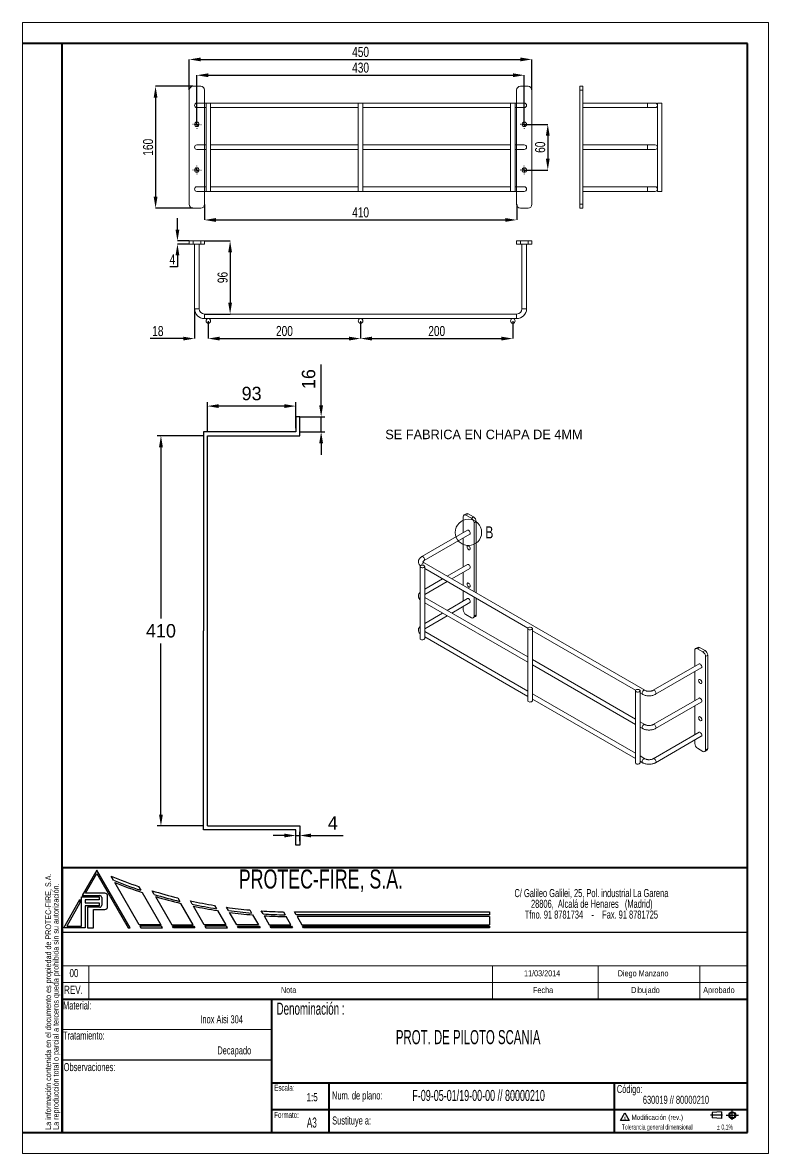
# Model space of a CAD drawing. Header units: millimetres. Extents: x 224 to 971, y -276 to 297.
# Drawn here: x 224.1 to 420, y 0 to 297 of the extents above; entities that cross this region are included whole.
import ezdxf

# ---------------------------------------------------------------- set-up
doc = ezdxf.new("R2010")
doc.units = ezdxf.units.MM
doc.header["$PDSIZE"] = -1
doc.linetypes.add('CENTERX2', pattern=[20.32, 12.7, -2.54, 2.54, -2.54])
doc.layers.add('FORMATO', color=7, linetype='Continuous')
doc.styles.add('SLDTEXTSTYLE0', font='TXT', dxfattribs={"width": 0.75})
doc.styles.add('SLDTEXTSTYLE1', font='TXT', dxfattribs={"width": 0.605})
doc.styles.add('SLDTEXTSTYLE2', font='TXT', dxfattribs={"width": 0.7})
doc.dimstyles.new('ISO-25', dxfattribs={"dimtxt": 2.5, "dimasz": 2.5, "dimexe": 1.25, "dimexo": 0.625, "dimtad": 1, "dimtxsty": 'Standard', "dimcen": 2.5, "dimadec": 0, "dimazin": 0, "dimtfac": 1, "dimtmove": 0, "dimatfit": 3, "dimfxl": 0, "dimarcsym": 0})
doc.dimstyles.new('SLDDIMSTYLE0', dxfattribs={"dimtxt": 2.645833, "dimasz": 3, "dimexe": 0, "dimexo": 0.0625, "dimgap": 0.661458, "dimtad": 1, "dimtoh": 1, "dimdec": 1, "dimlfac": 5, "dimrnd": 1e-09, "dimzin": 12, "dimdsep": 46, "dimtxsty": 'SLDTEXTSTYLE0', "dimsah": 1, "dimcen": 0.09, "dimadec": 0, "dimazin": 0, "dimtfac": 1, "dimtdec": 1, "dimtofl": 0, "dimtmove": 0, "dimatfit": 3, "dimfxl": 0, "dimfrac": 2, "dimtolj": 1, "dimtzin": 12, "dimarcsym": 0})
doc.dimstyles.new('SLDDIMSTYLE1', dxfattribs={"dimtxt": 2.645833, "dimasz": 3, "dimexe": 0, "dimexo": 0.0625, "dimgap": 0.661458, "dimtad": 1, "dimtoh": 1, "dimdec": 1, "dimlfac": 5, "dimrnd": 1e-09, "dimzin": 12, "dimdsep": 46, "dimtxsty": 'SLDTEXTSTYLE0', "dimsah": 1, "dimcen": 0.09, "dimadec": 0, "dimazin": 0, "dimtfac": 1, "dimtdec": 1, "dimtofl": 0, "dimtmove": 0, "dimatfit": 3, "dimfxl": 0, "dimfrac": 2, "dimtolj": 1, "dimtzin": 12, "dimarcsym": 0})

# ---------------------------------------------------------------- blocks, each defined once
blk = doc.blocks.new('SW_NOTE_0')
at = {"layer": 'FORMATO', "color": 0}
for p, q in [((-0.82, 0.1), (0.34, 2.1)), ((1.49, 0.1), (-0.82, 0.1)), ((0.34, 2.1), (1.49, 0.1))]:
    blk.add_line(p, q, dxfattribs=at)
at = {"layer": 'FORMATO', "color": 0, "insert": (0, 1.36), "char_height": 1.06, "attachment_point": 1, "style": 'SLDTEXTSTYLE0'}
blk.add_mtext('x', dxfattribs=at)
blk = doc.blocks.new('SW_NOTE_1')
at = {"color": 0, "linetype": 'Continuous', "lineweight": 0, "char_height": 1.5, "attachment_point": 1, "rotation": 90, "style": 'SLDTEXTSTYLE0'}
for s, insert in [('La información contenida en el documento es propiedad de PROTEC-FIRE, S.A.', (-1.93, 0)), ('La reproducción total o parcial a terceros queda prohibida sin su autorización.', (0.07, 0))]:
    blk.add_mtext(s, dxfattribs=dict(at, insert=insert))
blk = doc.blocks.new('SW_NOTE_2')
at = {"layer": 'FORMATO', "color": 0, "char_height": 2.1167, "attachment_point": 1, "style": 'SLDTEXTSTYLE1'}
for s, insert in [('C/ Galileo Galilei, 25, Pol. industrial La Garena', (0, 2.73)), ('        28806,  Alcalá de Henares   (Madrid)', (0, -0.09)), ('     Tfno. 91 8781734    -    Fax. 91 8781725', (0, -2.92))]:
    blk.add_mtext(s, dxfattribs=dict(at, insert=insert))
blk = doc.blocks.new('SW_NOTE_3')
at = {"layer": 'FORMATO', "color": 0, "attachment_point": 1, "style": 'SLDTEXTSTYLE1'}
for s, insert, char_height in [('Tolerancia general dimensional ', (0, 1.71), 1.3229), ('%%p', (24.99, 1.71), 1.323), ('0,1%', (26.17, 1.71), 1.323)]:
    blk.add_mtext(s, dxfattribs=dict(at, insert=insert, char_height=char_height))
blk = doc.blocks.new('SW_TABLEANNOTATION_0')
at = {"color": 0, "linetype": 'Continuous', "lineweight": 0}
for p, q in [((0, 0), (0, -8.8)), ((180.05, 0), (0, 0)), ((7.05, 0), (7.05, -4.4)), ((113.09, 0), (113.09, -4.4)), ((140.87, 0), (140.87, -4.4)), ((167.56, 0), (167.56, -4.4)), ((180.05, -8.8), (180.05, 0)), ((0, -4.4), (180.05, -4.4)), ((7.05, -4.4), (7.05, -8.8)), ((113.09, -4.4), (113.09, -8.8)), ((140.87, -4.4), (140.87, -8.8)), ((167.56, -4.4), (167.56, -8.8)), ((0, -8.8), (180.05, -8.8))]:
    blk.add_line(p, q, dxfattribs=at)
at = {"color": 0, "linetype": 'Continuous', "lineweight": 0, "attachment_point": 1, "style": 'SLDTEXTSTYLE0'}
for s, insert, char_height in [('00', (1.96, -0.88), 2.117), ('11/03/2014', (121.36, -1.21), 1.587), ('Diego Manzano', (145.98, -1.21), 1.5875), ('REV.', (0.53, -5.28), 2.117), ('Nota', (57.51, -5.61), 1.587), ('Fecha', (123.72, -5.61), 1.587), ('Dibujado', (149.5, -5.61), 1.587), ('Aprobado', (168.43, -5.61), 1.587)]:
    blk.add_mtext(s, dxfattribs=dict(at, insert=insert, char_height=char_height))
blk = doc.blocks.new('*D6')
at = {"layer": 'Defpoints', "color": 0}
for p in [(357.88, 287.33), (267.88, 279.27), (357.88, 279.27)]:
    blk.add_point(p, dxfattribs=at)
at = {"layer": 'FORMATO', "color": 0, "lineweight": -2}
for p, q in [((267.88, 279.34), (267.88, 287.33)), ((270.88, 287.33), (354.88, 287.33)), ((357.88, 279.34), (357.88, 287.33))]:
    blk.add_line(p, q, dxfattribs=at)
at = {"layer": 'FORMATO', "color": 0}
for points in [[(270.88, 287.83), (270.88, 286.83), (267.88, 287.33)], [(354.88, 287.83), (354.88, 286.83), (357.88, 287.33)]]:
    blk.add_solid(points, dxfattribs=at)
at = {"layer": 'FORMATO', "color": 0, "insert": (312.88, 290.63), "char_height": 2.646, "attachment_point": 2, "style": 'SLDTEXTSTYLE0'}
blk.add_mtext('\\A1;450', dxfattribs=at)
blk = doc.blocks.new('*D8')
at = {"layer": 'Defpoints', "color": 0}
for p in [(268.88, 280.27), (259.03, 248.27), (268.88, 248.27)]:
    blk.add_point(p, dxfattribs=at)
at = {"layer": 'FORMATO', "color": 0, "lineweight": -2}
for p, q in [((268.81, 280.27), (259.03, 280.27)), ((259.03, 277.27), (259.03, 251.27)), ((268.81, 248.27), (259.03, 248.27))]:
    blk.add_line(p, q, dxfattribs=at)
at = {"layer": 'FORMATO', "color": 0}
for points in [[(258.53, 277.27), (259.53, 277.27), (259.03, 280.27)], [(258.53, 251.27), (259.53, 251.27), (259.03, 248.27)]]:
    blk.add_solid(points, dxfattribs=at)
at = {"layer": 'FORMATO', "color": 0, "insert": (255.72, 264.27), "char_height": 2.646, "attachment_point": 2, "rotation": 90, "style": 'SLDTEXTSTYLE0'}
blk.add_mtext('\\A1;160', dxfattribs=at)
blk = doc.blocks.new('*D9')
at = {"layer": 'Defpoints', "color": 0}
for p in [(271.88, 249.27), (353.88, 249.27), (353.88, 245.17)]:
    blk.add_point(p, dxfattribs=at)
at = {"layer": 'FORMATO', "color": 0, "lineweight": -2}
for p, q in [((271.88, 249.21), (271.88, 245.17)), ((353.88, 249.21), (353.88, 245.17)), ((274.88, 245.17), (350.88, 245.17))]:
    blk.add_line(p, q, dxfattribs=at)
at = {"layer": 'FORMATO', "color": 0}
for points in [[(274.88, 245.67), (274.88, 244.67), (271.88, 245.17)], [(350.88, 245.67), (350.88, 244.67), (353.88, 245.17)]]:
    blk.add_solid(points, dxfattribs=at)
at = {"layer": 'FORMATO', "color": 0, "insert": (312.88, 248.48), "char_height": 2.646, "attachment_point": 2, "style": 'SLDTEXTSTYLE0'}
blk.add_mtext('\\A1;410', dxfattribs=at)
blk = doc.blocks.new('SW_CENTERMARKSYMBOL_0')
at = {"layer": 'FORMATO', "color": 0}
for p, q in [((-1, 0), (-1.1, 0)), ((0, 0), (-0.5, 0)), ((0, 1), (0, 1.1)), ((0, 0), (0, 0.5)), ((0, 0), (0, -0.5)), ((0, 0), (0.5, 0)), ((1, 0), (1.1, 0)), ((0, -1), (0, -1.1))]:
    blk.add_line(p, q, dxfattribs=at)
blk = doc.blocks.new('SW_CENTERMARKSYMBOL_1')
at = {"layer": 'FORMATO', "color": 0}
for p, q in [((-1, 0), (-1.1, 0)), ((0, 0), (-0.5, 0)), ((0, 1), (0, 1.1)), ((0, 0), (0, 0.5)), ((0, 0), (0, -0.5)), ((0, 0), (0.5, 0)), ((1, 0), (1.1, 0)), ((0, -1), (0, -1.1))]:
    blk.add_line(p, q, dxfattribs=at)
blk = doc.blocks.new('SW_CENTERMARKSYMBOL_2')
at = {"layer": 'FORMATO', "color": 0}
for p, q in [((-1, 0), (-1.1, 0)), ((0, 0), (-0.5, 0)), ((0, 1), (0, 1.1)), ((0, 0), (0, 0.5)), ((0, 0), (0, -0.5)), ((0, 0), (0.5, 0)), ((1, 0), (1.1, 0)), ((0, -1), (0, -1.1))]:
    blk.add_line(p, q, dxfattribs=at)
blk = doc.blocks.new('SW_CENTERMARKSYMBOL_3')
at = {"layer": 'FORMATO', "color": 0}
for p, q in [((-1, 0), (-1.1, 0)), ((0, 0), (-0.5, 0)), ((0, 1), (0, 1.1)), ((0, 0), (0, 0.5)), ((0, 0), (0, -0.5)), ((0, 0), (0.5, 0)), ((1, 0), (1.1, 0)), ((0, -1), (0, -1.1))]:
    blk.add_line(p, q, dxfattribs=at)
blk = doc.blocks.new('*D14')
at = {"layer": 'Defpoints', "color": 0}
for p in [(271.88, 239.65), (271.88, 220.45), (278.61, 220.45)]:
    blk.add_point(p, dxfattribs=at)
at = {"layer": 'FORMATO', "color": 0, "lineweight": -2}
for p, q in [((271.94, 239.65), (278.61, 239.65)), ((278.61, 236.65), (278.61, 223.45)), ((271.94, 220.45), (278.61, 220.45))]:
    blk.add_line(p, q, dxfattribs=at)
at = {"layer": 'FORMATO', "color": 0}
for points in [[(278.11, 236.65), (279.11, 236.65), (278.61, 239.65)], [(278.11, 223.45), (279.11, 223.45), (278.61, 220.45)]]:
    blk.add_solid(points, dxfattribs=at)
at = {"layer": 'FORMATO', "color": 0, "insert": (275.31, 230.05), "char_height": 2.646, "attachment_point": 2, "rotation": 90, "style": 'SLDTEXTSTYLE0'}
blk.add_mtext('\\A1;96', dxfattribs=at)
blk = doc.blocks.new('*D15')
at = {"layer": 'Defpoints', "color": 0}
for p in [(272.88, 218.65), (312.88, 218.65), (312.88, 214.01)]:
    blk.add_point(p, dxfattribs=at)
at = {"layer": 'FORMATO', "color": 0, "lineweight": -2}
for p, q in [((272.88, 218.59), (272.88, 214.01)), ((312.88, 218.59), (312.88, 214.01)), ((275.88, 214.01), (309.88, 214.01))]:
    blk.add_line(p, q, dxfattribs=at)
at = {"layer": 'FORMATO', "color": 0}
for points in [[(275.88, 214.51), (275.88, 213.51), (272.88, 214.01)], [(309.88, 214.51), (309.88, 213.51), (312.88, 214.01)]]:
    blk.add_solid(points, dxfattribs=at)
at = {"layer": 'FORMATO', "color": 0, "insert": (292.88, 217.32), "char_height": 2.646, "attachment_point": 2, "style": 'SLDTEXTSTYLE0'}
blk.add_mtext('\\A1;200', dxfattribs=at)
blk = doc.blocks.new('*D16')
at = {"layer": 'Defpoints', "color": 0}
for p in [(312.88, 218.65), (352.88, 218.65), (352.88, 214.01)]:
    blk.add_point(p, dxfattribs=at)
at = {"layer": 'FORMATO', "color": 0, "lineweight": -2}
for p, q in [((312.88, 218.59), (312.88, 214.01)), ((352.88, 218.59), (352.88, 214.01)), ((315.88, 214.01), (349.88, 214.01))]:
    blk.add_line(p, q, dxfattribs=at)
at = {"layer": 'FORMATO', "color": 0}
for points in [[(315.88, 214.51), (315.88, 213.51), (312.88, 214.01)], [(349.88, 214.51), (349.88, 213.51), (352.88, 214.01)]]:
    blk.add_solid(points, dxfattribs=at)
at = {"layer": 'FORMATO', "color": 0, "insert": (332.88, 217.32), "char_height": 2.646, "attachment_point": 2, "style": 'SLDTEXTSTYLE0'}
blk.add_mtext('\\A1;200', dxfattribs=at)
blk = doc.blocks.new('*D17')
at = {"layer": 'Defpoints', "color": 0}
for p in [(269.28, 221.85), (272.88, 218.65), (269.28, 214.01)]:
    blk.add_point(p, dxfattribs=at)
at = {"layer": 'FORMATO', "color": 0, "lineweight": -2}
for p, q in [((269.28, 221.79), (269.28, 214.01)), ((272.88, 218.59), (272.88, 214.01)), ((266.28, 214.01), (257.64, 214.01)), ((275.88, 214.01), (278.88, 214.01))]:
    blk.add_line(p, q, dxfattribs=at)
at = {"layer": 'FORMATO', "color": 0}
for points in [[(266.28, 214.51), (266.28, 213.51), (269.28, 214.01)], [(275.88, 214.51), (275.88, 213.51), (272.88, 214.01)]]:
    blk.add_solid(points, dxfattribs=at)
at = {"layer": 'FORMATO', "color": 0, "insert": (259.63, 217.32), "char_height": 2.646, "attachment_point": 2, "style": 'SLDTEXTSTYLE0'}
blk.add_mtext('\\A1;18', dxfattribs=at)
blk = doc.blocks.new('*D18')
at = {"layer": 'Defpoints', "color": 0}
for p in [(264.77, 238.85), (267.88, 239.65), (267.88, 238.85)]:
    blk.add_point(p, dxfattribs=at)
at = {"layer": 'FORMATO', "color": 0, "lineweight": -2}
for p, q in [((264.77, 242.65), (264.77, 245.65)), ((267.81, 239.65), (264.77, 239.65)), ((267.81, 238.85), (264.77, 238.85)), ((264.77, 235.85), (264.77, 232.85)), ((264.77, 232.85), (262.78, 232.85))]:
    blk.add_line(p, q, dxfattribs=at)
at = {"layer": 'FORMATO', "color": 0}
for points in [[(264.27, 242.65), (265.27, 242.65), (264.77, 239.65)], [(264.27, 235.85), (265.27, 235.85), (264.77, 238.85)]]:
    blk.add_solid(points, dxfattribs=at)
at = {"layer": 'FORMATO', "color": 0, "insert": (263.45, 236.15), "char_height": 2.646, "attachment_point": 2, "style": 'SLDTEXTSTYLE0'}
blk.add_mtext('\\A1;4', dxfattribs=at)
blk = doc.blocks.new('*D33')
at = {"layer": 'Defpoints', "color": 0}
for p in [(355.88, 270.27), (355.88, 258.27), (362.05, 258.27)]:
    blk.add_point(p, dxfattribs=at)
at = {"layer": 'FORMATO', "color": 0, "lineweight": -2}
for p, q in [((355.94, 270.27), (362.05, 270.27)), ((362.05, 267.27), (362.05, 261.27)), ((355.94, 258.27), (362.05, 258.27))]:
    blk.add_line(p, q, dxfattribs=at)
at = {"layer": 'FORMATO', "color": 0}
for points in [[(361.55, 267.27), (362.55, 267.27), (362.05, 270.27)], [(361.55, 261.27), (362.55, 261.27), (362.05, 258.27)]]:
    blk.add_solid(points, dxfattribs=at)
at = {"layer": 'FORMATO', "color": 0, "insert": (360.06, 264.27), "char_height": 2.646, "attachment_point": 5, "rotation": 90, "style": 'SLDTEXTSTYLE0'}
blk.add_mtext('\\A1;60', dxfattribs=at)
blk = doc.blocks.new('*D34')
at = {"color": 0, "lineweight": -2}
for p, q in [((302.52, 196.49), (302.52, 207.24)), ((296.88, 193.49), (303.52, 193.49)), ((302.52, 189.49), (302.52, 193.49)), ((296.88, 189.49), (303.52, 189.49)), ((302.52, 186.49), (302.52, 183.49))]:
    blk.add_line(p, q, dxfattribs=at)
at = {"color": 0}
for points in [[(302.02, 196.49), (303.02, 196.49), (302.52, 193.49)], [(302.02, 186.49), (303.02, 186.49), (302.52, 189.49)]]:
    blk.add_solid(points, dxfattribs=at)
at = {"layer": 'Defpoints', "color": 0}
for p in [(295.88, 193.49), (302.52, 193.49), (295.88, 189.49)]:
    blk.add_point(p, dxfattribs=at)
at = {"color": 0, "insert": (299.24, 203.37), "char_height": 3.528, "attachment_point": 5, "rotation": 90}
blk.add_mtext('16', dxfattribs=at)
blk = doc.blocks.new('*D35')
at = {"color": 0, "lineweight": -2}
for p, q in [((272.63, 189.49), (272.63, 197.28)), ((292.88, 196.28), (275.63, 196.28)), ((295.88, 190.49), (295.88, 197.28))]:
    blk.add_line(p, q, dxfattribs=at)
at = {"color": 0}
for points in [[(275.63, 196.78), (275.63, 195.78), (272.63, 196.28)], [(292.88, 196.78), (292.88, 195.78), (295.88, 196.28)]]:
    blk.add_solid(points, dxfattribs=at)
at = {"layer": 'Defpoints', "color": 0}
for p in [(272.63, 196.28), (272.63, 188.49), (295.88, 189.49)]:
    blk.add_point(p, dxfattribs=at)
at = {"color": 0, "insert": (284.26, 199.56), "char_height": 3.528, "attachment_point": 5}
blk.add_mtext('93', dxfattribs=at)
blk = doc.blocks.new('*D36')
at = {"color": 0, "lineweight": -2}
for p, q in [((271.63, 188.49), (259.44, 188.49)), ((260.44, 185.49), (260.44, 140.53)), ((260.44, 88.99), (260.44, 133.96)), ((271.63, 85.99), (259.44, 85.99))]:
    blk.add_line(p, q, dxfattribs=at)
at = {"color": 0}
for points in [[(259.94, 185.49), (260.94, 185.49), (260.44, 188.49)], [(259.94, 88.99), (260.94, 88.99), (260.44, 85.99)]]:
    blk.add_solid(points, dxfattribs=at)
at = {"layer": 'Defpoints', "color": 0}
for p in [(272.63, 188.49), (260.44, 85.99), (272.63, 85.99)]:
    blk.add_point(p, dxfattribs=at)
at = {"color": 0, "insert": (260.44, 137.24), "char_height": 3.528, "attachment_point": 5}
blk.add_mtext('410', dxfattribs=at)
blk = doc.blocks.new('*D37')
at = {"color": 0, "lineweight": -2}
for p, q in [((292.88, 83.49), (289.88, 83.49)), ((295.88, 81.99), (295.88, 84.49)), ((295.88, 83.49), (296.88, 83.49)), ((296.88, 81.99), (296.88, 84.49)), ((299.88, 83.49), (308.28, 83.49))]:
    blk.add_line(p, q, dxfattribs=at)
at = {"color": 0}
for points in [[(292.88, 83.99), (292.88, 82.99), (295.88, 83.49)], [(299.88, 83.99), (299.88, 82.99), (296.88, 83.49)]]:
    blk.add_solid(points, dxfattribs=at)
at = {"layer": 'Defpoints', "color": 0}
for p in [(296.88, 83.49), (295.88, 80.99), (296.88, 80.99)]:
    blk.add_point(p, dxfattribs=at)
at = {"color": 0, "insert": (305.58, 86.78), "char_height": 3.53, "attachment_point": 5}
blk.add_mtext('4', dxfattribs=at)
blk = doc.blocks.new('*D39')
at = {"layer": 'Defpoints', "color": 0}
for p in [(355.88, 283.18), (269.88, 270.27), (355.88, 270.27)]:
    blk.add_point(p, dxfattribs=at)
at = {"layer": 'FORMATO', "color": 0, "lineweight": -2}
for p, q in [((269.88, 270.34), (269.88, 283.18)), ((272.88, 283.18), (352.88, 283.18)), ((355.88, 270.34), (355.88, 283.18))]:
    blk.add_line(p, q, dxfattribs=at)
at = {"layer": 'FORMATO', "color": 0}
for points in [[(272.88, 283.68), (272.88, 282.68), (269.88, 283.18)], [(352.88, 283.68), (352.88, 282.68), (355.88, 283.18)]]:
    blk.add_solid(points, dxfattribs=at)
at = {"layer": 'FORMATO', "color": 0, "insert": (312.88, 285.16), "char_height": 2.646, "attachment_point": 5, "style": 'SLDTEXTSTYLE0'}
blk.add_mtext('\\A1;430', dxfattribs=at)

msp = doc.modelspace()

# ---------------------------------------------------------------- linework, layer by layer
at = {"color": 7, "linetype": 'Continuous', "lineweight": 0}
for p, q in [((224.103, 297), (420, 297)), ((224.103, 297), (224.103, 0)), ((420, 297), (420, 0)), ((224.103, 0), (420, 0))]:
    msp.add_line(p, q, dxfattribs=at)
at = {"color": 7, "linetype": 'Continuous', "lineweight": 15}
for p, q in [((267.877, 279.273), (267.877, 249.273)), ((270.877, 280.273), (268.877, 280.273)), ((271.877, 275.873), (271.877, 279.273)), ((353.877, 279.273), (353.877, 275.873)), ((356.877, 280.273), (354.877, 280.273)), ((357.877, 249.273), (357.877, 279.273)), ((370.452, 280.273), (371.252, 280.273)), ((370.452, 279.273), (370.452, 280.273)), ((371.252, 279.273), (370.452, 279.273)), ((370.452, 279.273), (370.452, 249.273)), ((371.252, 280.273), (371.252, 279.273)), ((371.252, 279.273), (371.252, 249.273)), ((271.877, 275.873), (269.877, 275.873)), ((269.877, 274.673), (271.877, 274.673)), ((272.277, 275.873), (271.877, 275.873)), ((271.877, 274.673), (272.277, 274.673)), ((271.877, 264.873), (271.877, 274.673)), ((272.277, 275.873), (272.277, 252.673)), ((272.277, 275.873), (273.477, 275.873)), ((273.477, 252.673), (273.477, 275.873)), ((312.277, 275.873), (273.477, 275.873)), ((273.477, 274.673), (312.277, 274.673)), ((312.277, 275.873), (312.277, 252.673)), ((312.277, 275.873), (313.477, 275.873)), ((313.477, 252.673), (313.477, 275.873)), ((352.277, 275.873), (313.477, 275.873)), ((313.477, 274.673), (352.277, 274.673)), ((352.277, 275.873), (352.277, 252.673)), ((352.277, 275.873), (353.477, 275.873)), ((353.477, 252.673), (353.477, 275.873)), ((353.877, 275.873), (353.477, 275.873)), ((353.477, 274.673), (353.877, 274.673)), ((355.877, 275.873), (353.877, 275.873)), ((353.877, 274.673), (355.877, 274.673)), ((353.877, 274.673), (353.877, 264.873)), ((388.252, 275.873), (371.252, 275.873)), ((371.252, 274.673), (388.252, 274.673)), ((390.252, 275.873), (388.252, 275.873)), ((388.252, 274.673), (390.252, 274.673)), ((390.852, 275.873), (390.852, 252.673)), ((390.852, 275.873), (392.052, 275.873)), ((392.052, 252.673), (392.052, 275.873)), ((271.877, 264.873), (269.877, 264.873)), ((272.277, 264.873), (271.877, 264.873)), ((312.277, 264.873), (273.477, 264.873)), ((352.277, 264.873), (313.477, 264.873)), ((353.877, 264.873), (353.477, 264.873)), ((355.877, 264.873), (353.877, 264.873)), ((388.252, 264.873), (371.252, 264.873)), ((390.252, 264.873), (388.252, 264.873)), ((269.877, 263.673), (271.877, 263.673)), ((271.877, 263.673), (272.277, 263.673)), ((271.877, 253.873), (271.877, 263.673)), ((273.477, 263.673), (312.277, 263.673)), ((313.477, 263.673), (352.277, 263.673)), ((353.477, 263.673), (353.877, 263.673)), ((353.877, 263.673), (355.877, 263.673)), ((353.877, 263.673), (353.877, 253.873)), ((371.252, 263.673), (388.252, 263.673)), ((388.252, 263.673), (390.252, 263.673)), ((271.877, 253.873), (269.877, 253.873)), ((269.877, 252.673), (271.877, 252.673)), ((272.277, 253.873), (271.877, 253.873)), ((271.877, 252.673), (272.277, 252.673)), ((271.877, 249.273), (271.877, 252.673)), ((272.277, 252.673), (273.477, 252.673)), ((312.277, 253.873), (273.477, 253.873)), ((273.477, 252.673), (312.277, 252.673)), ((312.277, 252.673), (313.477, 252.673)), ((352.277, 253.873), (313.477, 253.873)), ((313.477, 252.673), (352.277, 252.673)), ((352.277, 252.673), (353.477, 252.673)), ((353.877, 253.873), (353.477, 253.873)), ((353.477, 252.673), (353.877, 252.673)), ((355.877, 253.873), (353.877, 253.873)), ((353.877, 252.673), (355.877, 252.673)), ((353.877, 252.673), (353.877, 249.273)), ((388.252, 253.873), (371.252, 253.873)), ((371.252, 252.673), (388.252, 252.673)), ((390.252, 253.873), (388.252, 253.873)), ((388.252, 252.673), (390.252, 252.673)), ((390.852, 252.673), (392.052, 252.673)), ((268.877, 248.273), (270.877, 248.273)), ((354.877, 248.273), (356.877, 248.273)), ((370.452, 249.273), (371.252, 249.273)), ((370.452, 248.273), (370.452, 249.273)), ((371.252, 248.273), (370.452, 248.273)), ((371.252, 249.273), (371.252, 248.273)), ((267.877, 238.848), (267.877, 239.648)), ((267.877, 239.648), (268.877, 239.648)), ((268.877, 238.848), (267.877, 238.848)), ((268.877, 239.648), (268.877, 238.848)), ((270.877, 239.648), (268.877, 239.648)), ((270.877, 238.848), (268.877, 238.848)), ((269.277, 238.848), (269.277, 221.848)), ((270.477, 221.848), (270.477, 238.848)), ((270.877, 238.848), (270.877, 239.648)), ((270.877, 239.648), (271.877, 239.648)), ((271.877, 238.848), (270.877, 238.848)), ((271.877, 239.648), (271.877, 238.848)), ((353.877, 238.848), (353.877, 239.648)), ((353.877, 239.648), (354.877, 239.648)), ((354.877, 238.848), (353.877, 238.848)), ((354.877, 239.648), (354.877, 238.848)), ((356.877, 239.648), (354.877, 239.648)), ((356.877, 238.848), (354.877, 238.848)), ((355.277, 238.848), (355.277, 221.848)), ((356.477, 221.848), (356.477, 238.848)), ((356.877, 238.848), (356.877, 239.648)), ((356.877, 239.648), (357.877, 239.648)), ((357.877, 238.848), (356.877, 238.848)), ((357.877, 239.648), (357.877, 238.848)), ((353.877, 220.448), (271.877, 220.448)), ((271.877, 219.248), (353.877, 219.248)), ((339.861, 167.233), (339.861, 163.026)), ((340.634, 168.017), (340.068, 167.69)), ((341.134, 167.967), (340.568, 167.641)), ((341.982, 166.824), (340.568, 167.641)), ((342.548, 167.151), (341.134, 167.967)), ((341.982, 166.824), (342.548, 167.151)), ((340.975, 163.67), (328.954, 156.73)), ((343.255, 165.926), (342.689, 165.6)), ((342.689, 147.515), (342.689, 165.6)), ((343.255, 147.188), (343.255, 165.926)), ((329.554, 155.691), (341.575, 162.63)), ((339.861, 161.641), (339.861, 154.044)), ((387.537, 121.625), (329.554, 155.097)), ((340.975, 154.688), (335.62, 151.596)), ((328.513, 154.17), (328.513, 135.226)), ((329.713, 135.226), (329.713, 154.17)), ((329.713, 153.62), (356.835, 137.963)), ((336.82, 150.903), (341.575, 153.648)), ((339.861, 152.659), (339.861, 149.147)), ((334.42, 150.903), (329.713, 148.186)), ((329.713, 146.8), (335.62, 150.21)), ((356.797, 130.388), (329.713, 146.024)), ((340.975, 145.706), (335.62, 142.614)), ((339.861, 147.762), (339.861, 145.062)), ((342.689, 141.103), (342.689, 146.129)), ((343.255, 141.43), (343.255, 145.802)), ((329.713, 144.638), (356.797, 129.003)), ((336.82, 141.921), (341.575, 144.666)), ((339.861, 143.677), (339.861, 142.736)), ((334.42, 141.921), (329.713, 139.204)), ((329.713, 137.818), (335.62, 141.228)), ((340.568, 141.512), (341.982, 140.695)), ((342.482, 140.646), (343.048, 140.972)), ((342.689, 141.103), (343.255, 141.43)), ((356.797, 121.406), (329.713, 137.042)), ((356.797, 137.841), (356.797, 118.898)), ((357.997, 118.898), (357.997, 137.841)), ((357.997, 137.292), (385.12, 121.635)), ((329.713, 135.656), (356.797, 120.021)), ((400.672, 132.127), (400.672, 127.921)), ((401.445, 132.911), (400.879, 132.585)), ((401.945, 132.862), (401.379, 132.535)), ((402.794, 131.719), (401.379, 132.535)), ((403.359, 132.045), (401.945, 132.862)), ((402.794, 131.719), (403.359, 132.045)), ((404.066, 130.821), (403.501, 130.494)), ((404.066, 106.324), (404.066, 130.821)), ((385.082, 114.06), (357.997, 129.696)), ((357.997, 128.31), (385.082, 112.675)), ((401.786, 128.564), (389.766, 121.625)), ((403.501, 105.998), (403.501, 130.494)), ((390.366, 120.585), (402.386, 127.525)), ((400.672, 126.535), (400.672, 118.939)), ((385.082, 105.078), (357.997, 120.714)), ((357.997, 119.328), (385.082, 103.693)), ((385.082, 121.513), (385.082, 102.569)), ((386.282, 102.569), (386.282, 121.513)), ((386.282, 120.964), (386.937, 120.585)), ((401.786, 119.582), (389.766, 112.643)), ((390.366, 111.603), (402.386, 118.543)), ((400.672, 117.553), (400.672, 109.957)), ((387.537, 112.643), (386.282, 113.367)), ((386.282, 111.982), (386.937, 111.603)), ((401.786, 110.6), (389.766, 103.661)), ((390.366, 102.621), (402.386, 109.561)), ((400.672, 108.571), (400.672, 107.631)), ((387.537, 103.661), (386.282, 104.385)), ((401.379, 106.406), (402.794, 105.59)), ((403.293, 105.54), (403.859, 105.867)), ((403.501, 105.998), (404.066, 106.324)), ((386.282, 103), (386.937, 102.621))]:
    msp.add_line(p, q, dxfattribs=at)
at = {"color": 8, "linetype": 'Continuous', "lineweight": 15}
for p, q in [((271.877, 275.873), (271.877, 275.273)), ((271.877, 275.273), (271.877, 274.673)), ((353.877, 275.873), (353.877, 275.273)), ((353.877, 275.273), (353.877, 274.673)), ((388.252, 275.873), (388.252, 275.273)), ((388.252, 275.273), (388.252, 274.673)), ((271.877, 264.873), (271.877, 264.273)), ((353.877, 264.873), (353.877, 264.273)), ((388.252, 264.873), (388.252, 264.273)), ((271.877, 264.273), (271.877, 263.673)), ((353.877, 264.273), (353.877, 263.673)), ((388.252, 264.273), (388.252, 263.673)), ((271.877, 253.873), (271.877, 253.273)), ((271.877, 253.273), (271.877, 252.673)), ((353.877, 253.873), (353.877, 253.273)), ((353.877, 253.273), (353.877, 252.673)), ((388.252, 253.873), (388.252, 253.273)), ((388.252, 253.273), (388.252, 252.673)), ((270.477, 221.848), (269.277, 221.848)), ((271.877, 220.448), (271.877, 219.248)), ((353.877, 220.448), (353.877, 219.248)), ((355.277, 221.848), (356.477, 221.848))]:
    msp.add_line(p, q, dxfattribs=at)
for p, q in [((296.881, 193.493), (295.881, 193.493)), ((295.881, 193.493), (295.881, 189.493)), ((296.881, 188.493), (296.881, 193.493)), ((295.881, 189.493), (271.631, 189.493)), ((271.631, 189.493), (271.631, 137.243)), ((272.631, 85.993), (272.631, 188.493)), ((272.631, 188.493), (296.131, 188.493)), ((296.131, 188.493), (296.881, 188.493)), ((271.631, 84.993), (271.631, 137.243)), ((295.881, 84.993), (271.631, 84.993)), ((272.631, 85.993), (296.131, 85.993)), ((295.881, 80.993), (295.881, 84.993)), ((296.131, 85.993), (296.881, 85.993)), ((296.881, 85.993), (296.881, 80.993)), ((296.881, 80.993), (295.881, 80.993))]:
    msp.add_line(p, q)
at = {"color": 7, "linetype": 'Continuous', "lineweight": 15, "flags": 128}
for points in [[(341.575, 162.63), (341.6, 162.647), (341.674, 162.752), (341.7, 162.905), (341.674, 163.087), (341.6, 163.277), (341.487, 163.452), (341.349, 163.59), (341.202, 163.675), (341.063, 163.697), (340.975, 163.67)], [(341.7, 158.822), (341.674, 159.005), (341.6, 159.195), (341.487, 159.369), (341.349, 159.507), (341.202, 159.592), (341.063, 159.614), (340.95, 159.57), (340.877, 159.465), (340.851, 159.312), (340.877, 159.13), (340.95, 158.94), (341.063, 158.765), (341.202, 158.627), (341.349, 158.542), (341.487, 158.52), (341.6, 158.565), (341.674, 158.67), (341.7, 158.822)], [(329.537, 154.414), (329.367, 154.483), (329.165, 154.515), (328.958, 154.504), (328.769, 154.453), (328.622, 154.368), (328.533, 154.259), (328.515, 154.139), (328.569, 154.023), (328.689, 153.925), (328.859, 153.856), (329.061, 153.824), (329.268, 153.835), (329.457, 153.886), (329.605, 153.971), (329.693, 154.08), (329.711, 154.2), (329.657, 154.316), (329.537, 154.414)], [(341.575, 153.648), (341.6, 153.665), (341.674, 153.77), (341.7, 153.923), (341.674, 154.105), (341.6, 154.295), (341.487, 154.47), (341.349, 154.608), (341.202, 154.693), (341.063, 154.715), (340.975, 154.688)], [(341.7, 149.024), (341.674, 149.206), (341.6, 149.396), (341.487, 149.571), (341.349, 149.709), (341.202, 149.794), (341.063, 149.815), (340.95, 149.771), (340.877, 149.666), (340.851, 149.514), (340.877, 149.331), (340.95, 149.141), (341.063, 148.967), (341.202, 148.829), (341.349, 148.744), (341.487, 148.722), (341.6, 148.766), (341.674, 148.871), (341.7, 149.024)], [(341.575, 144.666), (341.6, 144.683), (341.674, 144.788), (341.7, 144.941), (341.674, 145.123), (341.6, 145.313), (341.487, 145.488), (341.349, 145.626), (341.202, 145.711), (341.063, 145.733), (340.975, 145.706)], [(357.822, 138.086), (357.651, 138.155), (357.45, 138.186), (357.242, 138.176), (357.053, 138.125), (356.906, 138.04), (356.818, 137.931), (356.8, 137.811), (356.854, 137.695), (356.973, 137.596), (357.144, 137.527), (357.345, 137.496), (357.553, 137.507), (357.741, 137.558), (357.889, 137.643), (357.977, 137.752), (357.995, 137.872), (357.941, 137.988), (357.822, 138.086)], [(328.513, 135.226), (328.515, 135.196), (328.569, 135.079), (328.689, 134.981), (328.859, 134.912), (329.061, 134.881), (329.268, 134.891), (329.457, 134.942), (329.605, 135.027), (329.693, 135.136), (329.713, 135.226)], [(401.786, 128.564), (401.874, 128.591), (402.013, 128.569), (402.16, 128.484), (402.299, 128.346), (402.411, 128.172), (402.485, 127.982), (402.511, 127.799)], [(386.106, 121.758), (385.935, 121.827), (385.734, 121.858), (385.526, 121.848), (385.337, 121.797), (385.19, 121.712), (385.102, 121.603), (385.084, 121.483), (385.138, 121.367), (385.257, 121.268), (385.428, 121.199), (385.629, 121.168), (385.837, 121.179), (386.026, 121.229), (386.173, 121.315), (386.261, 121.424), (386.279, 121.543), (386.225, 121.66), (386.106, 121.758)], [(402.511, 123.717), (402.485, 123.899), (402.411, 124.089), (402.299, 124.264), (402.16, 124.402), (402.013, 124.487), (401.874, 124.508), (401.761, 124.464), (401.688, 124.359), (401.662, 124.207), (401.688, 124.024), (401.761, 123.834), (401.874, 123.66), (402.013, 123.522), (402.16, 123.437), (402.299, 123.415), (402.411, 123.459), (402.485, 123.564), (402.511, 123.717)], [(356.797, 118.898), (356.8, 118.867), (356.854, 118.751), (356.973, 118.653), (357.144, 118.584), (357.345, 118.553), (357.553, 118.563), (357.741, 118.614), (357.889, 118.699), (357.977, 118.808), (357.997, 118.898)], [(401.786, 119.582), (401.874, 119.609), (402.013, 119.587), (402.16, 119.502), (402.299, 119.364), (402.411, 119.19), (402.485, 119), (402.511, 118.818)], [(402.511, 113.918), (402.485, 114.101), (402.411, 114.29), (402.299, 114.465), (402.16, 114.603), (402.013, 114.688), (401.874, 114.71), (401.761, 114.666), (401.688, 114.561), (401.662, 114.408), (401.688, 114.226), (401.761, 114.036), (401.874, 113.861), (402.013, 113.723), (402.16, 113.638), (402.299, 113.616), (402.411, 113.661), (402.485, 113.765), (402.511, 113.918)], [(401.786, 110.6), (401.874, 110.627), (402.013, 110.605), (402.16, 110.52), (402.299, 110.382), (402.411, 110.208), (402.485, 110.018), (402.511, 109.836)], [(385.082, 102.569), (385.084, 102.539), (385.138, 102.423), (385.257, 102.325), (385.428, 102.256), (385.629, 102.224), (385.837, 102.235), (386.026, 102.286), (386.173, 102.371), (386.261, 102.48), (386.282, 102.569)]]:
    msp.add_lwpolyline(points, dxfattribs=at)
at = {"color": 8, "linetype": 'Continuous', "lineweight": 15, "flags": 128}
for points in [[(329.554, 155.097), (329.467, 155.124), (329.328, 155.103), (329.181, 155.018), (329.042, 154.879), (328.929, 154.705), (328.856, 154.515), (328.847, 154.48)], [(329.555, 155.691), (329.579, 155.708), (329.653, 155.813), (329.679, 155.966), (329.653, 156.148), (329.579, 156.338), (329.467, 156.512), (329.328, 156.65), (329.181, 156.735), (329.042, 156.757), (328.954, 156.73)], [(387.537, 121.625), (387.449, 121.652), (387.311, 121.63), (387.164, 121.545), (387.025, 121.407), (386.912, 121.232), (386.839, 121.042), (386.813, 120.86)], [(389.767, 121.626), (389.853, 121.652), (389.992, 121.63), (390.139, 121.545), (390.278, 121.407), (390.391, 121.232), (390.464, 121.042), (390.49, 120.86)], [(387.537, 112.643), (387.449, 112.67), (387.311, 112.648), (387.164, 112.563), (387.025, 112.425), (386.912, 112.25), (386.839, 112.06), (386.813, 111.878)], [(389.767, 112.644), (389.853, 112.67), (389.992, 112.648), (390.139, 112.563), (390.278, 112.425), (390.391, 112.25), (390.464, 112.06), (390.49, 111.878)], [(387.537, 103.661), (387.449, 103.688), (387.311, 103.666), (387.164, 103.581), (387.025, 103.443), (386.912, 103.268), (386.839, 103.078), (386.813, 102.896)], [(389.767, 103.662), (389.853, 103.688), (389.992, 103.666), (390.139, 103.581), (390.278, 103.443), (390.391, 103.268), (390.464, 103.078), (390.49, 102.896)]]:
    msp.add_lwpolyline(points, dxfattribs=at)
at = {"color": 7, "linetype": 'Continuous', "lineweight": 15}
for centre in [(269.877, 270.273), (355.877, 270.273), (269.877, 258.273), (355.877, 258.273), (272.877, 218.648), (312.877, 218.648), (352.877, 218.648)]:
    msp.add_circle(centre, 0.6, dxfattribs=at)
at = {"color": 7, "linetype": 'Continuous', "lineweight": 0}
msp.add_circle((341.202, 163.108), 3.468, dxfattribs=at)
at = {"color": 7, "linetype": 'Continuous', "lineweight": 15}
for centre, radius, start, end in [((268.877, 279.273), 1, 90, 180), ((270.877, 279.273), 1, 0, 90), ((354.877, 279.273), 1, 90, 180), ((356.877, 279.273), 1, 0, 90), ((269.877, 275.273), 0.6, 90, 180), ((269.877, 275.273), 0.6, 180, 270), ((355.877, 275.273), 0.6, 0, 90), ((355.877, 275.273), 0.6, 270, 0), ((390.252, 275.273), 0.6, 0, 90), ((390.252, 275.273), 0.6, 270, 0), ((269.877, 264.273), 0.6, 90, 180), ((355.877, 264.273), 0.6, 0, 90), ((390.252, 264.273), 0.6, 0, 90), ((269.877, 264.273), 0.6, 180, 270), ((355.877, 264.273), 0.6, 270, 0), ((390.252, 264.273), 0.6, 270, 0), ((269.877, 253.273), 0.6, 90, 180), ((269.877, 253.273), 0.6, 180, 270), ((355.877, 253.273), 0.6, 0, 90), ((355.877, 253.273), 0.6, 270, 0), ((390.252, 253.273), 0.6, 0, 90), ((390.252, 253.273), 0.6, 270, 0), ((268.877, 249.273), 1, 180, 270), ((270.877, 249.273), 1, 270, 0), ((354.877, 249.273), 1, 180, 270), ((356.877, 249.273), 1, 270, 0), ((271.877, 221.848), 2.6, 180, 270), ((271.877, 221.848), 1.4, 180, 270), ((353.877, 221.848), 1.4, 270, 0), ((353.877, 221.848), 2.6, 270, 0), ((340.292, 167.302), 0.437, 50.79671, 189.21404), ((340.841, 167.559), 0.503, 54.38242, 114.30712), ((341.154, 165.53), 1.537, 2.60548, 57.39452), ((341.72, 165.856), 1.537, 2.60548, 57.39452), ((342.418, 159.727), 1.013, 198.60181, 221.39281), ((342.418, 149.928), 1.013, 198.60181, 221.39281), ((341.396, 142.806), 1.537, 182.60548, 237.39452), ((342.258, 141.034), 0.437, 230.79671, 9.21404), ((342.779, 141.369), 0.48, 304.05635, 7.25583), ((401.103, 132.197), 0.437, 50.79671, 189.21404), ((401.652, 132.453), 0.503, 54.38242, 114.30712), ((401.965, 130.424), 1.537, 2.60548, 57.39452), ((402.531, 130.751), 1.537, 2.60548, 57.39452), ((402.228, 127.762), 0.286, 303.79357, 7.51861), ((403.229, 124.621), 1.013, 198.60181, 221.39281), ((402.228, 118.78), 0.286, 303.79357, 7.51861), ((403.229, 114.823), 1.013, 198.60181, 221.39281), ((402.207, 107.701), 1.537, 182.60548, 237.39452), ((402.228, 109.798), 0.286, 303.79357, 7.51861), ((403.07, 105.928), 0.437, 230.79671, 9.21404), ((403.591, 106.264), 0.48, 304.05635, 7.25583)]:
    msp.add_arc(centre, radius, start, end, dxfattribs=at)
at = {"color": 8, "linetype": 'Continuous', "lineweight": 15}
for centre, start, end in [((387.096, 120.823), 172.47945, 236.2248), ((390.207, 120.823), 303.77509, 7.52057), ((387.096, 111.841), 172.47945, 236.2248), ((390.207, 111.841), 303.77509, 7.52057), ((387.096, 102.859), 172.47945, 236.2248), ((390.207, 102.859), 303.77509, 7.52057)]:
    msp.add_arc(centre, 0.286, start, end, dxfattribs=at)
at = {"color": 7, "linetype": 'Continuous', "lineweight": 15}
for points, knots in [([(328.954, 156.73), (328.898, 156.695), (328.736, 156.597), (328.516, 156.412), (328.313, 156.173), (328.173, 155.924), (328.085, 155.653), (328.058, 155.37), (328.096, 155.085), (328.193, 154.817), (328.348, 154.573), (328.482, 154.408), (328.576, 154.334), (328.588, 154.325)], [0, 0, 0, 0, 0.0644609, 0.1830599, 0.2866572, 0.3857287, 0.481508, 0.5841356, 0.6835695, 0.7818359, 0.8814484, 0.9847421, 1, 1, 1, 1]), ([(329.554, 155.097), (329.526, 155.115), (329.444, 155.165), (329.348, 155.248), (329.286, 155.33), (329.268, 155.379), (329.268, 155.397), (329.273, 155.427), (329.308, 155.493), (329.39, 155.58), (329.484, 155.65), (329.546, 155.686), (329.554, 155.691)], [0, 0, 0, 0, 0.0591455, 0.1705947, 0.2824549, 0.3983377, 0.530157, 0.6586651, 0.7701219, 0.8765069, 0.9824969, 1, 1, 1, 1]), ([(328.513, 147.414), (328.513, 147.414), (328.433, 147.348), (328.317, 147.189), (328.172, 146.942), (328.085, 146.671), (328.058, 146.388), (328.096, 146.103), (328.194, 145.837), (328.333, 145.604), (328.457, 145.474), (328.513, 145.416)], [0, 0, 0, 0, 0.0000648, 0.1326172, 0.2593788, 0.381928, 0.5132396, 0.6404649, 0.7661963, 0.8936502, 1, 1, 1, 1]), ([(328.513, 138.432), (328.513, 138.432), (328.433, 138.366), (328.317, 138.207), (328.172, 137.961), (328.085, 137.689), (328.058, 137.406), (328.096, 137.121), (328.194, 136.855), (328.333, 136.622), (328.457, 136.492), (328.513, 136.434)], [0, 0, 0, 0, 0.0000648, 0.1326172, 0.2593788, 0.381928, 0.5132396, 0.6404649, 0.7661963, 0.8936502, 1, 1, 1, 1]), ([(386.937, 120.585), (386.996, 120.553), (387.161, 120.463), (387.461, 120.345), (387.839, 120.243), (388.236, 120.181), (388.641, 120.16), (389.047, 120.179), (389.445, 120.239), (389.826, 120.34), (390.133, 120.459), (390.303, 120.551), (390.366, 120.585)], [0, 0, 0, 0, 0.0606686, 0.1703956, 0.2797649, 0.3886922, 0.4972789, 0.6058688, 0.7148263, 0.8245456, 0.9354869, 1, 1, 1, 1]), ([(389.766, 121.625), (389.734, 121.607), (389.643, 121.557), (389.454, 121.483), (389.194, 121.415), (388.907, 121.373), (388.606, 121.362), (388.305, 121.382), (388.022, 121.434), (387.775, 121.509), (387.62, 121.578), (387.551, 121.617), (387.537, 121.625)], [0, 0, 0, 0, 0.0583691, 0.1704083, 0.2844238, 0.4003709, 0.5175542, 0.635155, 0.7521553, 0.8676514, 0.9738387, 1, 1, 1, 1]), ([(386.937, 111.603), (386.996, 111.571), (387.161, 111.481), (387.461, 111.363), (387.839, 111.261), (388.236, 111.199), (388.641, 111.178), (389.047, 111.197), (389.445, 111.257), (389.826, 111.358), (390.133, 111.477), (390.303, 111.569), (390.366, 111.603)], [0, 0, 0, 0, 0.0606686, 0.1703956, 0.2797649, 0.3886922, 0.4972789, 0.6058688, 0.7148263, 0.8245456, 0.9354869, 1, 1, 1, 1]), ([(389.766, 112.643), (389.734, 112.625), (389.643, 112.575), (389.454, 112.501), (389.194, 112.433), (388.907, 112.391), (388.606, 112.38), (388.305, 112.401), (388.022, 112.452), (387.775, 112.527), (387.62, 112.596), (387.551, 112.635), (387.537, 112.643)], [0, 0, 0, 0, 0.0583691, 0.1704083, 0.2844238, 0.4003709, 0.5175542, 0.635155, 0.7521553, 0.8676514, 0.9738387, 1, 1, 1, 1]), ([(386.937, 102.621), (386.996, 102.589), (387.161, 102.499), (387.461, 102.381), (387.839, 102.279), (388.236, 102.217), (388.641, 102.196), (389.047, 102.215), (389.445, 102.275), (389.826, 102.376), (390.133, 102.495), (390.303, 102.587), (390.366, 102.621)], [0, 0, 0, 0, 0.0606686, 0.1703956, 0.2797649, 0.3886922, 0.4972789, 0.6058688, 0.7148263, 0.8245456, 0.9354869, 1, 1, 1, 1]), ([(389.766, 103.661), (389.734, 103.643), (389.643, 103.593), (389.454, 103.519), (389.194, 103.451), (388.907, 103.409), (388.606, 103.398), (388.305, 103.419), (388.022, 103.47), (387.775, 103.545), (387.62, 103.614), (387.551, 103.653), (387.537, 103.661)], [0, 0, 0, 0, 0.0583691, 0.1704083, 0.2844238, 0.4003709, 0.5175542, 0.635155, 0.7521553, 0.8676514, 0.9738387, 1, 1, 1, 1])]:
    msp.add_open_spline(points, degree=3, knots=knots, dxfattribs=at)
at = {"layer": 'FORMATO', "color": 7, "lineweight": 40}
for p, q in [((414.5, 291.5), (224.103, 291.5)), ((234.456, 5.5), (234.456, 291.5)), ((414.5, 5.5), (414.5, 291.5)), ((224.103, 5.5), (414.5, 5.5))]:
    msp.add_line(p, q, dxfattribs=at)
at = {"layer": 'FORMATO', "lineweight": 40}
for p, q in [((234.456, 75.1), (414.5, 75.1)), ((234.456, 75.1), (234.456, 5.5)), ((234.456, 40.5), (414.5, 40.5)), ((289.456, 40.5), (289.456, 5.5)), ((289.456, 18.5), (414.5, 18.5)), ((304.5, 18.5), (304.5, 5.5)), ((379.5, 18.5), (379.5, 5.5)), ((289.456, 11.5), (414.5, 11.5))]:
    msp.add_line(p, q, dxfattribs=at)
at = {"layer": 'FORMATO'}
for p, q in [((243.631, 74.386), (239.789, 67.731)), ((252.361, 59.265), (243.631, 74.386)), ((240.647, 68.316), (243.631, 73.486)), ((243.631, 73.486), (251.842, 59.265)), ((247.951, 71.737), (247.331, 72.811)), ((245.701, 68.316), (240.647, 68.316)), ((254.71, 60.03), (248.313, 71.109)), ((254.554, 70.121), (255.131, 69.122)), ((255.468, 68.537), (260.38, 60.03)), ((258.651, 68.013), (258.092, 68.982)), ((234.901, 59.265), (239.176, 66.67)), ((239.176, 65.77), (235.681, 59.715)), ((239.176, 66.67), (239.176, 65.77)), ((239.581, 59.715), (239.581, 67.371)), ((239.581, 67.371), (244.171, 67.371)), ((239.789, 67.731), (244.351, 67.731)), ((240.571, 66.561), (240.571, 65.841)), ((244.171, 66.561), (240.571, 66.561)), ((240.571, 65.841), (244.171, 65.841)), ((244.171, 67.371), (244.171, 66.561)), ((244.171, 65.841), (244.171, 65.031)), ((244.891, 67.191), (244.891, 65.211)), ((246.421, 64.806), (246.421, 67.596)), ((258.978, 67.447), (263.26, 60.03)), ((264.838, 67.118), (265.367, 66.202)), ((268.93, 60.03), (265.677, 65.665)), ((268.681, 65.45), (268.165, 66.344)), ((244.171, 65.031), (240.571, 65.031)), ((240.571, 65.031), (240.571, 59.265)), ((244.351, 64.671), (241.111, 64.671)), ((241.111, 64.671), (241.111, 59.265)), ((242.731, 59.265), (242.731, 64.086)), ((242.731, 64.086), (245.701, 64.086)), ((271.81, 60.03), (268.983, 64.926)), ((274.542, 65.119), (275.036, 64.263)), ((275.325, 63.762), (277.48, 60.03)), ((278.185, 63.797), (277.7, 64.636)), ((280.36, 60.03), (278.469, 63.305)), ((283.776, 63.934), (284.244, 63.124)), ((284.518, 62.649), (286.03, 60.03)), ((287.254, 62.897), (286.794, 63.694)), ((287.524, 62.43), (288.91, 60.03)), ((292.614, 63.435), (293.061, 62.661)), ((295.953, 62.64), (295.511, 63.405)), ((295.511, 63.405), (346.744, 63.405)), ((346.744, 62.64), (295.953, 62.64)), ((346.744, 63.405), (346.744, 62.64)), ((235.681, 59.715), (239.581, 59.715)), ((260.38, 60.03), (254.71, 60.03)), ((254.892, 59.715), (255.151, 59.265)), ((260.562, 59.715), (254.892, 59.715)), ((260.821, 59.265), (260.562, 59.715)), ((263.26, 60.03), (268.93, 60.03)), ((263.701, 59.265), (263.442, 59.715)), ((263.442, 59.715), (269.112, 59.715)), ((269.112, 59.715), (269.371, 59.265)), ((277.48, 60.03), (271.81, 60.03)), ((271.992, 59.715), (272.251, 59.265)), ((277.662, 59.715), (271.992, 59.715)), ((277.921, 59.265), (277.662, 59.715)), ((286.03, 60.03), (280.36, 60.03)), ((280.542, 59.715), (286.212, 59.715)), ((280.801, 59.265), (280.542, 59.715)), ((286.212, 59.715), (286.471, 59.265)), ((288.91, 60.03), (294.58, 60.03)), ((289.351, 59.265), (289.092, 59.715)), ((289.092, 59.715), (294.762, 59.715)), ((294.58, 60.03), (293.323, 62.207)), ((294.762, 59.715), (295.021, 59.265)), ((346.744, 62.19), (296.213, 62.19)), ((296.213, 62.19), (297.46, 60.03)), ((297.46, 60.03), (346.744, 60.03)), ((297.901, 59.265), (297.642, 59.715)), ((297.642, 59.715), (346.744, 59.715)), ((346.744, 62.19), (346.744, 60.03)), ((346.744, 59.715), (346.744, 59.265)), ((234.456, 58.1), (414.5, 58.1)), ((240.571, 59.265), (234.901, 59.265)), ((241.111, 59.265), (242.731, 59.265)), ((251.842, 59.265), (252.361, 59.265)), ((255.151, 59.265), (260.821, 59.265)), ((269.371, 59.265), (263.701, 59.265)), ((272.251, 59.265), (277.921, 59.265)), ((286.471, 59.265), (280.801, 59.265)), ((295.021, 59.265), (289.351, 59.265)), ((346.744, 59.265), (297.901, 59.265)), ((289.456, 24.5), (234.456, 24.5)), ((407.684, 10.947), (405.232, 10.769)), ((405.232, 10.769), (405.232, 9.342)), ((407.684, 9.164), (405.232, 9.342)), ((407.684, 10.947), (407.684, 9.164))]:
    msp.add_line(p, q, dxfattribs=at)
at = {"layer": 'FORMATO', "lineweight": 0}
msp.add_line((289.456, 32.5), (234.456, 32.5), dxfattribs=at)
at = {"layer": 'FORMATO', "linetype": 'CENTERX2'}
for p, q in [((407.924, 10.056), (404.799, 10.056)), ((408.88, 10.02), (412.158, 10.02)), ((410.519, 8.846), (410.519, 11.195))]:
    msp.add_line(p, q, dxfattribs=at)
at = {"layer": 'FORMATO', "color": 7, "lineweight": 30}
msp.add_line((234.456, 5.5), (414.5, 5.5), dxfattribs=at)
at = {"layer": 'FORMATO'}
for radius in [0.892, 0.713]:
    msp.add_circle((410.519, 10.02), radius, dxfattribs=at)
for centre, radius, start, end in [((295.364, 190.755), 127.35, 247.84135, 251.30952), ((295.364, 190.755), 128.115, 248.2796, 251.69733), ((245.701, 67.596), 0.72, 0, 90), ((295.364, 190.755), 128.565, 248.53301, 251.92194), ((295.364, 190.755), 127.35, 252.98187, 256.13103), ((244.351, 67.191), 0.54, 360, 90), ((295.364, 190.755), 128.115, 253.34774, 256.45901), ((295.364, 190.755), 128.565, 253.55978, 256.64929), ((295.364, 190.755), 127.35, 257.66793, 260.58978), ((295.364, 190.755), 128.115, 257.97882, 260.87034), ((244.351, 65.211), 0.54, 270, 0), ((245.701, 64.806), 0.72, 270, 0), ((295.364, 190.755), 128.565, 258.15927, 261.0333), ((295.364, 190.755), 127.35, 262.02749, 264.77945), ((295.364, 190.755), 128.115, 262.29404, 265.02062), ((295.364, 190.755), 128.565, 262.44891, 265.16082), ((295.364, 190.755), 127.35, 266.14174, 268.7628), ((295.364, 190.755), 128.115, 266.37097, 268.97007), ((295.364, 190.755), 128.565, 266.50425, 269.09064)]:
    msp.add_arc(centre, radius, start, end, dxfattribs=at)

# ---------------------------------------------------------------- block references
at = {"color": 7, "linetype": 'Continuous', "lineweight": 0}
for name, p in [('SW_NOTE_1', (232.023, 6.193)), ('SW_TABLEANNOTATION_0', (234.449, 49.3))]:
    msp.add_blockref(name, p, dxfattribs=at)
at = {"layer": 'FORMATO'}
for name, p in [('SW_CENTERMARKSYMBOL_0', (269.877, 270.273)), ('SW_CENTERMARKSYMBOL_2', (355.877, 270.273)), ('SW_CENTERMARKSYMBOL_1', (269.877, 258.273)), ('SW_CENTERMARKSYMBOL_3', (355.877, 258.273)), ('SW_NOTE_2', (353.3, 66.702)), ('SW_NOTE_0', (381.963, 8.558)), ('SW_NOTE_3', (381.486, 5.878))]:
    msp.add_blockref(name, p, dxfattribs=at)

# ---------------------------------------------------------------- texts
at = {"insert": (319.372, 190.09), "char_height": 2.5, "attachment_point": 1}
msp.add_mtext_dynamic_manual_height_columns('SE FABRICA EN CHAPA DE 4MM', width=68.34444, gutter_width=12.5, heights=[0], dxfattribs=at)
at = {"color": 7, "linetype": 'Continuous', "lineweight": 0, "insert": (345.636, 164.692), "char_height": 3.175, "attachment_point": 1, "style": 'SLDTEXTSTYLE0'}
msp.add_mtext('B', dxfattribs=at)
at = {"layer": 'FORMATO', "attachment_point": 1}
for s, insert, char_height, style in [('PROTEC-FIRE, S.A.', (280.881, 74.569), 5, 'SLDTEXTSTYLE2'), ('Material:', (234.72, 39.916), 2.1167, 'SLDTEXTSTYLE1'), ('Denominación :', (290.809, 39.597), 3.175, 'SLDTEXTSTYLE1'), ('Inox Aisi 304 ', (270.785, 36.276), 2.11667, 'SLDTEXTSTYLE1'), ('Tratamiento:', (234.698, 32.011), 2.11667, 'SLDTEXTSTYLE1'), ('PROT. DE PILOTO SCANIA', (322.153, 32.39), 3.70417, 'SLDTEXTSTYLE1'), ('Decapado', (275.245, 28.112), 2.1167, 'SLDTEXTSTYLE1'), ('Observaciones:', (234.895, 23.729), 2.11667, 'SLDTEXTSTYLE1'), ('Escala:', (290.221, 18.04), 1.5875, 'SLDTEXTSTYLE1'), ('Código:', (380.191, 17.963), 2.1167, 'SLDTEXTSTYLE1'), ('1:5', (298.673, 15.818), 2.1167, 'SLDTEXTSTYLE0'), ('Num. de plano:', (305.377, 16.27), 2.11667, 'SLDTEXTSTYLE1'), ('F-09-05-01/19-00-00 // 80000210', (326.476, 16.67), 2.91042, 'SLDTEXTSTYLE1'), ('630019 // 80000210', (387.02, 15.141), 2.11667, 'SLDTEXTSTYLE1'), ('Formato:', (290.221, 10.892), 1.5875, 'SLDTEXTSTYLE1'), ('A3', (298.763, 9.41), 2.6458, 'SLDTEXTSTYLE1'), ('Sustituye a:', (305.424, 9.701), 2.11667, 'SLDTEXTSTYLE1'), ('Modificación (rev.)', (384.033, 10.131), 1.32292, 'SLDTEXTSTYLE0')]:
    msp.add_mtext(s, dxfattribs=dict(at, insert=insert, char_height=char_height, style=style))

# ---------------------------------------------------------------- dimensions: what is measured, and where the dimension line sits
dim = msp.add_linear_dim(base=(302.524, 193.493), p1=(295.881, 189.493), p2=(295.881, 193.493), angle=90, dimstyle='ISO-25', override={"dimtxt": 3.527778, "dimasz": 3, "dimexe": 1, "dimexo": 1, "dimgap": 1.524, "dimtih": 1, "dimdec": 0, "dimlfac": 4, "dimzin": 0, "dimadec": 2, "dimtdec": 1, "dimtzin": 0})
dim.commit()
dim.dimension.update_dxf_attribs({"geometry": '*D34', "text_midpoint": (302.524, 203.369), "dimtype": 160})
for base, p1, p2, picture, middle in [((272.631, 196.277), (295.881, 189.493), (272.631, 188.493), '*D35', (284.256, 199.565)), ((296.881, 83.493), (295.881, 80.993), (296.881, 80.993), '*D37', (305.581, 86.781))]:
    dim = msp.add_linear_dim(base=base, p1=p1, p2=p2, dimstyle='ISO-25', override={"dimtxt": 3.527778, "dimasz": 3, "dimexe": 1, "dimexo": 1, "dimgap": 1.524, "dimtih": 1, "dimdec": 0, "dimlfac": 4, "dimzin": 0, "dimadec": 2, "dimtdec": 1, "dimtzin": 0})
    dim.commit()
    dim.dimension.update_dxf_attribs({"geometry": picture, "text_midpoint": middle})
dim = msp.add_linear_dim(base=(260.445, 85.993), p1=(272.631, 188.493), p2=(272.631, 85.993), angle=90, dimstyle='ISO-25', override={"dimtxt": 3.527778, "dimasz": 3, "dimexe": 1, "dimexo": 1, "dimgap": 1.524, "dimtih": 1, "dimdec": 0, "dimlfac": 4, "dimzin": 0, "dimadec": 2, "dimtdec": 1, "dimtzin": 0})
dim.commit()
dim.dimension.update_dxf_attribs({"geometry": '*D36', "text_midpoint": (260.445, 137.243)})
at = {"layer": 'FORMATO'}
for base, p1, p2, dimstyle, picture, middle in [((357.877, 287.327), (267.877, 279.273), (357.877, 279.273), 'SLDDIMSTYLE0', '*D6', (312.882, 287.327)), ((355.877, 283.179), (269.877, 270.273), (355.877, 270.273), 'SLDDIMSTYLE0', '*D39', (312.877, 283.179)), ((353.877, 245.171), (271.877, 249.273), (353.877, 249.273), 'SLDDIMSTYLE0', '*D9', (312.877, 245.171)), ((269.277, 214.014), (272.877, 218.648), (269.277, 221.848), 'SLDDIMSTYLE1', '*D17', (259.626, 214.014)), ((312.877, 214.014), (272.877, 218.648), (312.877, 218.648), 'SLDDIMSTYLE0', '*D15', (292.877, 214.014)), ((352.877, 214.014), (312.877, 218.648), (352.877, 218.648), 'SLDDIMSTYLE0', '*D16', (332.877, 214.014))]:
    dim = msp.add_linear_dim(base=base, p1=p1, p2=p2, dimstyle=dimstyle, dxfattribs=at)
    dim.commit()
    dim.dimension.update_dxf_attribs({"geometry": picture, "text_midpoint": middle, "dimtype": 160})
for base, p1, p2, dimstyle, picture, middle in [((259.026, 248.273), (268.877, 280.273), (268.877, 248.273), 'SLDDIMSTYLE0', '*D8', (259.026, 264.273)), ((264.769, 238.848), (267.877, 239.648), (267.877, 238.848), 'SLDDIMSTYLE1', '*D18', (263.446, 232.848)), ((278.614, 220.448), (271.877, 239.648), (271.877, 220.448), 'SLDDIMSTYLE0', '*D14', (278.614, 230.048))]:
    dim = msp.add_linear_dim(base=base, p1=p1, p2=p2, angle=90, dimstyle=dimstyle, dxfattribs=at)
    dim.commit()
    dim.dimension.update_dxf_attribs({"geometry": picture, "text_midpoint": middle, "dimtype": 160})
dim = msp.add_aligned_dim(p1=(355.877, 270.273), p2=(355.877, 258.273), distance=6.17, dimstyle='SLDDIMSTYLE0', dxfattribs=at)
dim.commit()
dim.dimension.update_dxf_attribs({"geometry": '*D33', "text_midpoint": (360.063, 264.273)})

doc.saveas('drawing.dxf')
